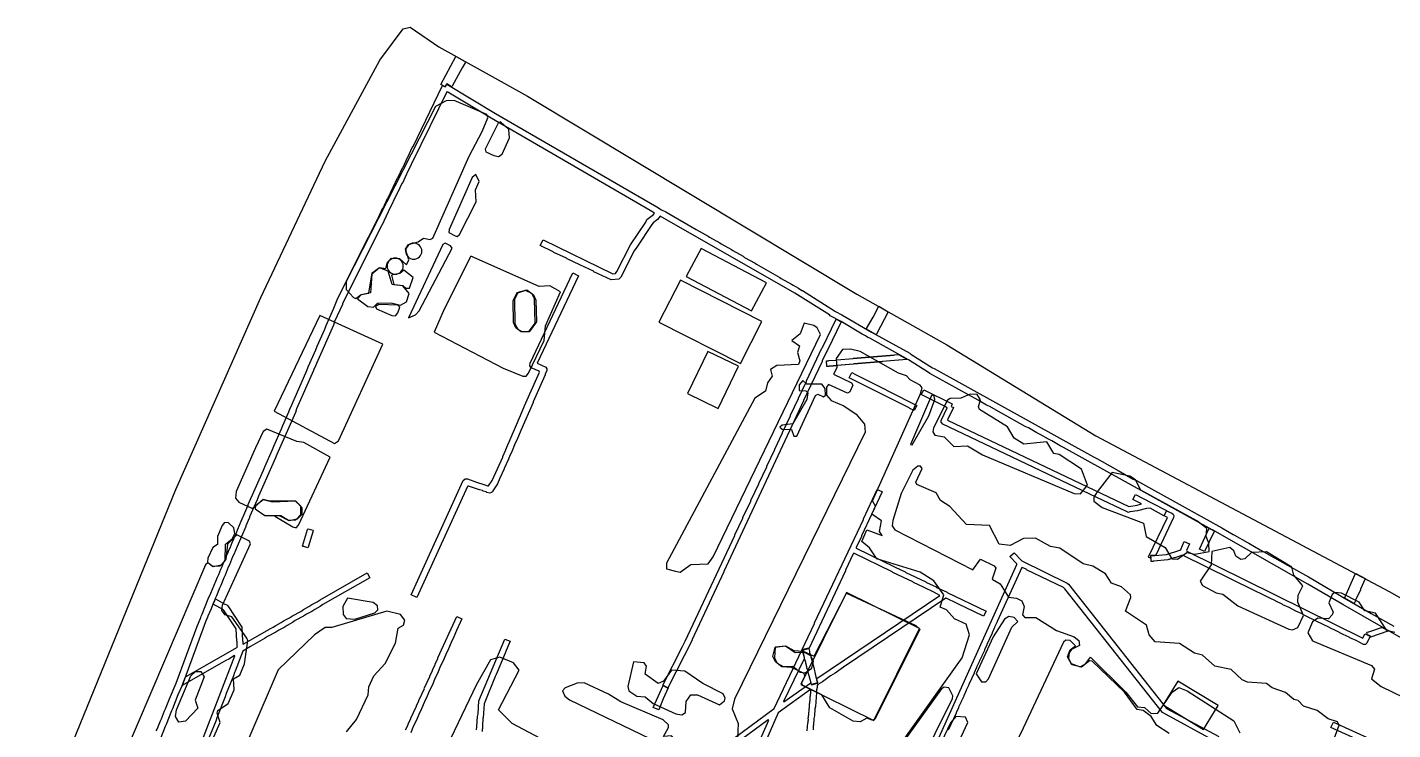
# Model space of a CAD drawing. Extents: x 1764 to 2708, y -3060 to -2272.
# Drawn here: x 1819 to 2325, y -2533 to -2272 of the extents above; entities that cross this region are included whole.
import ezdxf

# ---------------------------------------------------------------- set-up
doc = ezdxf.new("R2010")
doc.units = 0
for name, color, linetype in [('DOR_DOROZHKA', 8, 'CONTINUOUS'), ('DOR_LESTNICA', 8, 'CONTINUOUS'), ('DOR_PEREHOD', 8, 'CONTINUOUS'), ('DOR_TROTUAR', 8, 'CONTINUOUS'), ('GRANICA_UCHASTKA', 8, 'CONTINUOUS'), ('PL_DETSKAYA', 3, 'CONTINUOUS'), ('PL_SPORT', 3, 'CONTINUOUS'), ('PL_VORKAUT', 3, 'CONTINUOUS'), ('ZEL_DEREVYA', 94, 'CONTINUOUS'), ('ZEL_TRAVA', 82, 'CONTINUOUS')]:
    doc.layers.add(name, color=color, linetype=linetype)

msp = doc.modelspace()

# ---------------------------------------------------------------- linework, layer by layer
at = {"layer": 'DOR_DOROZHKA'}
for points in [[(2056.121, -2517.447), (2054.299, -2516.486), (2061.493, -2502.123), (2061.689, -2501.919), (2062.356, -2500.404), (2062.552, -2500.2), (2080.912, -2460.883), (2080.908, -2460.682), (2083.877, -2454.515), (2083.872, -2454.315), (2086.841, -2448.148), (2086.836, -2447.948), (2089.805, -2441.781), (2089.8, -2441.581), (2092.769, -2435.413), (2092.764, -2435.213), (2095.733, -2429.046), (2095.728, -2428.846), (2098.601, -2422.881), (2098.597, -2422.681), (2101.565, -2416.513), (2101.561, -2416.313), (2104.529, -2410.146), (2104.525, -2409.946), (2107.493, -2403.779), (2107.489, -2403.579), (2113.23, -2391.448), (2113.426, -2391.244), (2118.501, -2380.729), (2120.323, -2381.69), (2115.347, -2392.203), (2115.054, -2392.51), (2113.331, -2396.149), (2113.336, -2396.349), (2106.444, -2410.805), (2106.449, -2411.005), (2076.9, -2474.276), (2076.904, -2474.476), (2065.139, -2499.543), (2065.143, -2499.743)], [(2114.953, -2397.114), (2114.932, -2396.114), (2115.632, -2396.099), (2115.729, -2395.997), (2118.727, -2395.832), (2118.825, -2395.73), (2124.819, -2395.3), (2124.917, -2395.198), (2126.317, -2395.168), (2126.415, -2395.066), (2127.815, -2395.035), (2127.913, -2394.933), (2129.313, -2394.903), (2129.411, -2394.801), (2130.911, -2394.768), (2131.009, -2394.666), (2132.409, -2394.636), (2132.507, -2394.534), (2133.907, -2394.503), (2134.004, -2394.401), (2135.405, -2394.371), (2135.502, -2394.269), (2137.002, -2394.236), (2137.1, -2394.134), (2138.5, -2394.104), (2138.598, -2394.002), (2139.998, -2393.972), (2140.096, -2393.869), (2141.696, -2393.835), (2144.735, -2395.57), (2144.737, -2395.67), (2141.739, -2395.835), (2141.642, -2395.937), (2135.648, -2396.367), (2135.55, -2396.469), (2134.15, -2396.499), (2134.052, -2396.601), (2132.652, -2396.632), (2132.554, -2396.734), (2131.154, -2396.764), (2131.056, -2396.866), (2129.556, -2396.899), (2129.458, -2397.001), (2128.058, -2397.031), (2127.96, -2397.133), (2126.56, -2397.163), (2126.462, -2397.266), (2125.062, -2397.296), (2124.964, -2397.398), (2123.464, -2397.43), (2123.367, -2397.533), (2121.966, -2397.563), (2121.869, -2397.665), (2120.469, -2397.695), (2120.371, -2397.797), (2118.971, -2397.828), (2118.873, -2397.93), (2117.373, -2397.962), (2117.275, -2398.064), (2115.875, -2398.095), (2115.777, -2398.197), (2115.077, -2398.212), (2115.055, -2397.212)], [(2147.446, -2414.522), (2145.829, -2413.756), (2145.624, -2413.56), (2123.372, -2402.435), (2124.331, -2400.513), (2125.747, -2401.183), (2125.951, -2401.379), (2136.368, -2406.557), (2137.888, -2407.424), (2148.407, -2412.7)], [(2240.039, -2453.642), (2234.976, -2450.85), (2233.678, -2450.978), (2230.293, -2451.752), (2227.502, -2452.212), (2227.006, -2452.423), (2226.604, -2452.332), (2226.197, -2452.04), (2215.18, -2446.876), (2214.976, -2446.68), (2158.061, -2419.595), (2157.446, -2418.908), (2157.433, -2418.308), (2159.732, -2413.556), (2158.414, -2412.784), (2150.021, -2408.663), (2150.982, -2406.841), (2161.601, -2412.115), (2161.121, -2413.025), (2162.032, -2413.506), (2159.829, -2418.056), (2160.033, -2418.252), (2227.058, -2450.221), (2230.148, -2449.654), (2231.739, -2449.219), (2228.602, -2447.586), (2229.561, -2445.664), (2235.433, -2448.839), (2241.098, -2451.718)], [(2315.398, -2500.84), (2314.808, -2501.353), (2314.108, -2501.368), (2311.376, -2499.926), (2309.052, -2498.876), (2308.848, -2498.68), (2306.524, -2497.63), (2303.993, -2496.283), (2301.669, -2495.233), (2301.465, -2495.037), (2299.141, -2493.987), (2298.937, -2493.791), (2296.613, -2492.741), (2296.409, -2492.545), (2294.085, -2491.495), (2293.88, -2491.299), (2291.557, -2490.249), (2291.352, -2490.053), (2289.028, -2489.003), (2286.498, -2487.657), (2284.174, -2486.606), (2283.97, -2486.411), (2281.646, -2485.36), (2281.441, -2485.165), (2279.118, -2484.114), (2278.913, -2483.919), (2276.589, -2482.868), (2276.385, -2482.673), (2274.061, -2481.622), (2273.857, -2481.427), (2246.957, -2468.201), (2244.076, -2469.163), (2243.776, -2469.17), (2243.083, -2469.485), (2242.783, -2469.491), (2242.089, -2469.806), (2241.789, -2469.813), (2241.494, -2470.019), (2236.2, -2470.434), (2236.102, -2470.536), (2235.402, -2470.551), (2235.256, -2468.453), (2241.048, -2467.928), (2246.016, -2466.32), (2246.312, -2466.113), (2247.649, -2463.183), (2249.569, -2464.042), (2248.42, -2466.468), (2248.527, -2466.766), (2313.857, -2498.972), (2314.624, -2497.455), (2316.544, -2498.313)], [(2099.053, -2522.523), (2099.155, -2522.621), (2109.109, -2515.602), (2109.115, -2515.902), (2109.324, -2516.298), (2111.613, -2515.748), (2111.707, -2515.446), (2111.387, -2514.552), (2111.377, -2514.052), (2157.033, -2483.15), (2154.705, -2481.9), (2151.168, -2480.275), (2150.964, -2480.08), (2147.224, -2478.36), (2147.02, -2478.164), (2143.483, -2476.539), (2143.279, -2476.344), (2139.54, -2474.624), (2139.335, -2474.428), (2125.079, -2467.532), (2124.883, -2467.737), (2122.013, -2473.802), (2122.017, -2474.002), (2108.437, -2503.01), (2108.432, -2502.81), (2108.23, -2502.714), (2106.241, -2503.258), (2105.945, -2503.464), (2106.706, -2506.249), (2106.714, -2506.649)], [(2082.961, -2537.178), (2088.331, -2540.264), (2088.733, -2540.355), (2093.5, -2529.446), (2093.298, -2529.351), (2083.45, -2536.667)], [(2311.978, -2550.94), (2310.058, -2550.081), (2310.632, -2548.868), (2310.628, -2548.668), (2311.204, -2547.554), (2311.2, -2547.354), (2311.776, -2546.241), (2311.772, -2546.041), (2312.348, -2544.928), (2312.344, -2544.728), (2315.204, -2538.163), (2314.191, -2537.585), (2313.991, -2537.589), (2301.967, -2532.146), (2302.926, -2530.224), (2317.071, -2536.622), (2317.584, -2537.211), (2317.693, -2537.609), (2317.604, -2538.111), (2317.027, -2539.224), (2317.032, -2539.424), (2316.455, -2540.537), (2316.46, -2540.737)]]:
    msp.add_lwpolyline(points, close=True, dxfattribs=at)
for points in [[(2080.344, -2536.434), (2095.507, -2525.101), (2110.534, -2493.56), (2110.529, -2493.36), (2128.609, -2454.949), (2128.605, -2454.749), (2133.772, -2443.832), (2135.489, -2444.595), (2135.594, -2444.793), (2127.941, -2461.067), (2127.945, -2461.267), (2125.934, -2465.413), (2125.938, -2465.613), (2140.194, -2472.508), (2140.399, -2472.704), (2144.138, -2474.424), (2144.342, -2474.62), (2147.879, -2476.244), (2148.083, -2476.44), (2151.823, -2478.16), (2152.027, -2478.356), (2155.564, -2479.98), (2155.768, -2480.176), (2159.507, -2481.896), (2159.712, -2482.092), (2174.168, -2488.983), (2173.209, -2490.905), (2163.605, -2486.31), (2163.4, -2486.114), (2159.357, -2484.201), (2159.157, -2484.205), (2121.191, -2509.838), (2118.136, -2512.005), (2116.457, -2513.042), (2113.403, -2515.209), (2111.724, -2516.246), (2111.431, -2516.552), (2111.448, -2517.353), (2111.267, -2518.257), (2111.285, -2519.057), (2111.187, -2519.159), (2110.799, -2524.37), (2110.619, -2525.275), (2110.475, -2527.879), (2110.294, -2528.783), (2110.15, -2531.388), (2110.052, -2531.49), (2109.987, -2533.092)], [(2137.767, -2577.816), (2185.501, -2471.73), (2185.495, -2471.43), (2182.936, -2468.783), (2184.506, -2467.349), (2187.373, -2470.388), (2204.16, -2478.63), (2204.669, -2479.019), (2241.084, -2525.157), (2260.418, -2535.545)], [(1883.827, -2535.778), (1895.482, -2505.61), (1895.379, -2505.512), (1893.305, -2506.758), (1892.216, -2507.282), (1875.91, -2516.639), (1877.141, -2513.41), (1896.513, -2502.386), (1896.406, -2502.088), (1896.367, -2500.288), (1896.265, -2500.191), (1895.966, -2495.595), (1891.31, -2488.491), (1887.462, -2486.373), (1888.321, -2484.454), (1891.764, -2486.381), (1892.471, -2486.665), (1892.88, -2487.057), (1898.053, -2494.949), (1898.363, -2500.045), (1898.465, -2500.143), (1898.487, -2501.143), (1898.589, -2501.241), (1908.375, -2495.727), (1908.471, -2495.525), (1909.66, -2494.999), (1910.745, -2494.275), (1912.723, -2493.231), (1913.808, -2492.508), (1915.787, -2491.464), (1916.872, -2490.741), (1919.937, -2489.074), (1921.022, -2488.35), (1923.001, -2487.306), (1924.086, -2486.583), (1926.064, -2485.539), (1927.149, -2484.816), (1944.543, -2474.835), (1945.582, -2476.613), (1928.188, -2486.594), (1927.103, -2487.318), (1925.125, -2488.361), (1924.04, -2489.085), (1922.061, -2490.128), (1920.976, -2490.852), (1917.911, -2492.519), (1916.826, -2493.243), (1914.847, -2494.286), (1913.762, -2495.01), (1911.784, -2496.053), (1910.699, -2496.777), (1907.633, -2498.444), (1906.548, -2499.168), (1901.309, -2502.083), (1898.445, -2503.845), (1895.605, -2511.311), (1895.316, -2511.817), (1894.942, -2513.026), (1892.282, -2519.587), (1891.908, -2520.795), (1888.774, -2528.567), (1888.4, -2529.776), (1885.74, -2536.337)], [(2259.459, -2537.467), (2239.514, -2526.592), (2203.305, -2480.75), (2202.795, -2480.261), (2189.145, -2473.652), (2188.94, -2473.456), (2187.525, -2472.786), (2187.325, -2472.791), (2178.252, -2492.797), (2178.257, -2492.997), (2177.298, -2494.919), (2177.302, -2495.119), (2176.343, -2497.041), (2176.347, -2497.241), (2175.388, -2499.162), (2175.393, -2499.362), (2174.434, -2501.284), (2174.438, -2501.484), (2173.479, -2503.406), (2173.483, -2503.606), (2172.524, -2505.527), (2172.529, -2505.727), (2171.57, -2507.649), (2171.574, -2507.849), (2170.615, -2509.771), (2170.619, -2509.971), (2169.66, -2511.893), (2169.665, -2512.093), (2168.706, -2514.014), (2168.71, -2514.214), (2167.751, -2516.136), (2167.755, -2516.336), (2166.796, -2518.258), (2166.801, -2518.458), (2165.842, -2520.379), (2165.846, -2520.579), (2164.887, -2522.501), (2164.891, -2522.701), (2163.932, -2524.623), (2163.937, -2524.823), (2162.978, -2526.745), (2162.982, -2526.945), (2162.023, -2528.866), (2162.027, -2529.066), (2161.068, -2530.988), (2161.073, -2531.188), (2160.114, -2533.11)], [(1958.807, -2533.057), (1959.766, -2531.135), (1959.762, -2530.935), (1960.817, -2528.811), (1960.812, -2528.611), (1961.771, -2526.69), (1961.767, -2526.49), (1962.822, -2524.366), (1962.817, -2524.166), (1963.776, -2522.244), (1963.772, -2522.044), (1964.827, -2519.92), (1964.823, -2519.72), (1965.782, -2517.798), (1965.777, -2517.598), (1966.832, -2515.475), (1966.828, -2515.275), (1967.787, -2513.353), (1967.782, -2513.153), (1968.837, -2511.029), (1968.833, -2510.829), (1969.792, -2508.907), (1969.787, -2508.707), (1970.842, -2506.583), (1970.838, -2506.383), (1977.81, -2491.025), (1979.729, -2491.884), (1977.722, -2496.229), (1976.772, -2498.551), (1975.717, -2500.675), (1974.767, -2502.997), (1973.712, -2505.121), (1972.762, -2507.442), (1971.707, -2509.566), (1970.756, -2511.888), (1969.702, -2514.012), (1968.751, -2516.334), (1967.697, -2518.457), (1966.746, -2520.779), (1965.692, -2522.903), (1964.741, -2525.225), (1963.687, -2527.349), (1962.736, -2529.67), (1961.682, -2531.794), (1960.731, -2534.116)], [(1985.12, -2532.989), (1985.298, -2531.984), (1985.514, -2528.078), (1985.692, -2527.073), (1985.989, -2522.264), (1995.699, -2499.343), (1997.616, -2500.102), (1996.092, -2503.637), (1995.811, -2504.543), (1992.762, -2511.613), (1992.481, -2512.519), (1992.097, -2513.228), (1987.915, -2523.423), (1987.625, -2528.532), (1987.527, -2528.635), (1987.392, -2531.639), (1987.294, -2531.741), (1987.313, -2532.641), (1987.215, -2532.743), (1987.235, -2533.643)], [(2107.793, -2533.44), (2108.029, -2530.433), (2108.126, -2530.331), (2108.109, -2529.531), (2108.207, -2529.429), (2108.19, -2528.629), (2108.288, -2528.527), (2108.27, -2527.727), (2108.368, -2527.624), (2108.351, -2526.824), (2108.531, -2525.92), (2108.514, -2525.12), (2108.612, -2525.018), (2108.595, -2524.218), (2108.692, -2524.116), (2108.675, -2523.316), (2108.773, -2523.213), (2108.756, -2522.413), (2108.854, -2522.311), (2108.919, -2520.709), (2109.017, -2520.607), (2109, -2519.807), (2109.097, -2519.705), (2109.08, -2518.904), (2109.178, -2518.802), (2109.165, -2518.202), (2109.063, -2518.104), (2097.042, -2526.669), (2090.557, -2541.416)]]:
    msp.add_lwpolyline(points, dxfattribs=at)
at = {"layer": 'DOR_LESTNICA'}
for points in [[(2234.469, -2469.071), (2234.365, -2468.873), (2241.352, -2454.214), (2240.139, -2453.64), (2241.1, -2451.818), (2243.02, -2452.677), (2243.528, -2453.067), (2243.739, -2453.562), (2243.654, -2454.265), (2237.052, -2468.214), (2235.254, -2468.353), (2235.156, -2468.456), (2235.176, -2469.356)], [(1922.53, -2465.505), (1921.119, -2465.035), (1920.819, -2465.042), (1920.614, -2464.846), (1922.483, -2458.703), (1922.678, -2458.498), (1924.389, -2458.962), (1924.594, -2459.157), (1922.725, -2465.301)], [(2255.134, -2466.923), (2253.314, -2466.062), (2256.752, -2458.484), (2256.95, -2458.38), (2258.67, -2459.243), (2258.674, -2459.443)], [(2315.311, -2496.839), (2315.807, -2496.629), (2316.107, -2496.622), (2320.775, -2495.02), (2321.277, -2495.11), (2323.405, -2496.364), (2323.407, -2496.464), (2323.107, -2496.471), (2316.652, -2498.711), (2316.452, -2498.716), (2316.646, -2498.411), (2316.542, -2498.213), (2315.633, -2497.833)], [(2050.676, -2524.769), (2054.302, -2516.586), (2056.123, -2517.547), (2056.221, -2517.445), (2054.407, -2521.487), (2052.696, -2525.626)]]:
    msp.add_lwpolyline(points, close=True, dxfattribs=at)
at = {"layer": 'DOR_PEREHOD'}
for points in [[(1971.842, -2293.551), (1977.422, -2283.225), (1977.622, -2283.22), (1981.065, -2285.147), (1980.974, -2285.549), (1979.815, -2287.475), (1976.16, -2294.258), (1975.864, -2294.464), (1974.14, -2293.401), (1973.562, -2294.414)], [(2133.229, -2386.314), (2129.786, -2384.387), (2129.782, -2384.187), (2132.191, -2379.933), (2134.305, -2375.885), (2137.85, -2377.91), (2133.427, -2386.209)], [(2307.234, -2484.207), (2307.128, -2483.909), (2311.044, -2475.32), (2311.04, -2475.12), (2311.238, -2475.016), (2314.679, -2476.843), (2314.783, -2477.04), (2312.965, -2480.882), (2312.97, -2481.082), (2311.152, -2484.923), (2311.156, -2485.123), (2310.678, -2486.134)]]:
    msp.add_lwpolyline(points, close=True, dxfattribs=at)
at = {"layer": 'DOR_TROTUAR'}
for points in [[(1866.368, -2533.454), (1866.753, -2532.745), (1867.888, -2529.719), (1868.273, -2529.01), (1869.408, -2525.984), (1869.793, -2525.275), (1871.213, -2521.543), (1873.688, -2515.686), (1881.443, -2494.908), (1882.868, -2491.375), (1882.957, -2490.873), (1883.342, -2490.164), (1885.619, -2484.412), (1886.576, -2482.39), (1889.046, -2476.334), (1889.527, -2475.423), (1890.283, -2473.406), (1890.764, -2472.495), (1891.14, -2471.386), (1891.621, -2470.475), (1892.378, -2468.458), (1892.858, -2467.547), (1893.235, -2466.438), (1893.715, -2465.528), (1894.472, -2463.51), (1895.809, -2460.58), (1896.566, -2458.562), (1897.904, -2455.632), (1898.184, -2454.725), (1898.856, -2453.41), (1899.9, -2450.786), (1900.476, -2449.673), (1900.472, -2449.473), (1906.1, -2436.745), (1906.572, -2435.434), (1909.436, -2429.069), (1909.908, -2427.758), (1912.772, -2421.393), (1913.244, -2420.082), (1915.536, -2415.03), (1916.008, -2413.719), (1916.584, -2412.606), (1916.58, -2412.406), (1922.208, -2399.678), (1922.68, -2398.367), (1925.544, -2392.002), (1926.016, -2390.691), (1928.88, -2384.326), (1929.352, -2383.015), (1932.216, -2376.65), (1933.736, -2372.915), (1945.053, -2350.259), (1945.248, -2350.054), (1945.916, -2348.539), (1946.112, -2348.335), (1946.779, -2346.82), (1946.975, -2346.615), (1947.643, -2345.1), (1947.838, -2344.896), (1948.506, -2343.381), (1948.702, -2343.176), (1950.326, -2339.639), (1950.522, -2339.435), (1952.146, -2335.898), (1952.342, -2335.694), (1954.062, -2331.955), (1954.258, -2331.75), (1955.882, -2328.213), (1956.078, -2328.009), (1957.702, -2324.472), (1957.898, -2324.268), (1959.523, -2320.731), (1959.718, -2320.527), (1961.438, -2316.787), (1961.634, -2316.583), (1972.553, -2294.036), (1973.564, -2294.514), (1974.142, -2293.501), (1992.185, -2304.317), (2052.066, -2339.042), (2053.69, -2340.107), (2055.407, -2340.871), (2066.655, -2347.431), (2071.009, -2349.838), (2071.518, -2350.228), (2075.366, -2352.346), (2075.874, -2352.735), (2079.722, -2354.853), (2080.231, -2355.242), (2084.079, -2357.36), (2084.587, -2357.749), (2088.435, -2359.867), (2088.944, -2360.257), (2097.654, -2365.171), (2098.163, -2365.56), (2102.011, -2367.678), (2102.519, -2368.067), (2104.543, -2369.124), (2105.763, -2369.998), (2106.065, -2370.092), (2118.338, -2377.831), (2120.667, -2379.081), (2131.612, -2385.548), (2145.888, -2393.344), (2146.194, -2393.638), (2154.207, -2398.667), (2154.914, -2398.952), (2213.954, -2431.794), (2215.167, -2432.368), (2221.954, -2436.224), (2223.167, -2436.798), (2228.738, -2439.979), (2229.951, -2440.553), (2261.546, -2458.08), (2265.803, -2460.59), (2266.307, -2460.779), (2271.07, -2463.577), (2271.574, -2463.767), (2275.831, -2466.276), (2276.335, -2466.465), (2280.591, -2468.975), (2281.096, -2469.164), (2285.859, -2471.962), (2293.656, -2476.296), (2308.554, -2485.079), (2309.058, -2485.268), (2316.962, -2489.9), (2325.369, -2494.621)], [(2329.988, -2500.024), (2306.384, -2486.527), (2293.515, -2479.001), (2258.161, -2458.854), (2257.961, -2458.858), (2202.871, -2428.232), (2201.658, -2427.658), (2198.517, -2425.825), (2197.304, -2425.25), (2194.162, -2423.417), (2192.949, -2422.843), (2189.808, -2421.01), (2188.595, -2420.436), (2179.885, -2415.522), (2178.671, -2414.947), (2175.53, -2413.114), (2174.317, -2412.54), (2171.176, -2410.707), (2153.255, -2400.889), (2152.744, -2400.4), (2145.34, -2395.757), (2130.96, -2387.764), (2130.253, -2387.479), (2129.44, -2386.896), (2128.125, -2386.224), (2120.321, -2381.59), (2116.271, -2379.376), (2116.064, -2379.081), (2103.184, -2371.055), (2053.24, -2342.418), (2052.268, -2343.74), (2050.594, -2344.977), (2050.104, -2345.488), (2044.586, -2354.011), (2043.614, -2355.333), (2038.623, -2365.146), (2037.938, -2365.861), (2035.042, -2366.124), (2028.673, -2363.06), (2028.468, -2362.864), (2023.718, -2360.665), (2023.514, -2360.47), (2018.764, -2358.271), (2018.56, -2358.075), (2013.81, -2355.877), (2013.606, -2355.681), (2008.753, -2353.385), (2009.808, -2351.261), (2035.693, -2363.808), (2036.69, -2363.687), (2037.175, -2362.976), (2042.264, -2353.061), (2047.885, -2344.635), (2048.365, -2343.724), (2050.727, -2341.872), (2051.116, -2341.364), (2049.492, -2340.298), (1990.522, -2306.054), (1974.505, -2296.395), (1974.103, -2296.303), (1967.972, -2308.942), (1967.777, -2309.147), (1966.248, -2312.481), (1966.052, -2312.686), (1964.523, -2316.02), (1964.328, -2316.225), (1962.799, -2319.559), (1962.603, -2319.764), (1961.074, -2323.099), (1960.879, -2323.303), (1959.35, -2326.638), (1959.154, -2326.842), (1957.626, -2330.177), (1957.43, -2330.381), (1955.997, -2333.514), (1955.801, -2333.718), (1954.272, -2337.053), (1954.077, -2337.257), (1952.548, -2340.592), (1952.352, -2340.796), (1949.962, -2345.95), (1949.766, -2346.155), (1935.381, -2374.98), (1935.386, -2375.181), (1932.522, -2381.546), (1932.05, -2382.857), (1925.754, -2397.1), (1925.282, -2398.411), (1924.706, -2399.524), (1924.71, -2399.724), (1918.415, -2413.967), (1917.943, -2415.278), (1911.075, -2430.835), (1910.603, -2432.145), (1904.307, -2446.389), (1903.835, -2447.7), (1900.971, -2454.065), (1900.976, -2454.265), (1899.543, -2457.397), (1899.547, -2457.597), (1896.307, -2465.071), (1895.169, -2467.997), (1894.689, -2468.908), (1893.551, -2471.834), (1893.071, -2472.745), (1891.933, -2475.671), (1891.453, -2476.582), (1890.315, -2479.508), (1889.835, -2480.419), (1888.697, -2483.345), (1888.217, -2484.256), (1887.936, -2485.163), (1887.549, -2485.771), (1886.699, -2488.091), (1885.459, -2490.919), (1885.274, -2491.623), (1884.983, -2492.03), (1875.907, -2516.539), (1874.383, -2520.073), (1872.393, -2525.219), (1872.008, -2525.928), (1870.018, -2531.073), (1869.633, -2531.782), (1867.643, -2536.928)]]:
    msp.add_lwpolyline(points, dxfattribs=at)
for points in [[(1960.927, -2482.985), (1980.221, -2440.546), (1980.908, -2439.931), (1981.808, -2439.912), (1985.136, -2441.141), (1987.856, -2441.982), (1988.16, -2442.176), (1988.964, -2442.358), (1989.269, -2442.552), (1989.569, -2442.546), (1990.926, -2440.515), (1994.84, -2431.826), (1994.836, -2431.626), (1995.984, -2429.2), (1995.98, -2429), (1999.985, -2419.909), (2000.934, -2417.487), (2001.51, -2416.374), (2002.934, -2412.841), (2008.467, -2400.315), (2008.358, -2399.918), (2005.43, -2398.68), (2004.915, -2397.991), (2004.993, -2396.989), (2020.879, -2363.528), (2023.003, -2364.583), (2007.595, -2397.033), (2010.828, -2398.463), (2011.241, -2399.055), (2011.256, -2399.755), (2010.584, -2401.07), (2010.588, -2401.27), (2006.104, -2411.372), (2006.109, -2411.572), (2001.531, -2421.976), (2000.106, -2425.509), (1999.53, -2426.622), (1998.106, -2430.155), (1997.529, -2431.268), (1997.057, -2432.579), (1995.431, -2436.016), (1995.435, -2436.216), (1993.809, -2439.652), (1992.954, -2441.772), (1991.21, -2444.411), (1991.116, -2444.713), (1990.723, -2445.022), (1990.127, -2445.235), (1989.021, -2444.959), (1988.716, -2444.765), (1987.61, -2444.489), (1987.305, -2444.295), (1986.199, -2444.019), (1985.895, -2443.826), (1984.788, -2443.549), (1982.166, -2442.605), (1981.966, -2442.61), (1981.771, -2442.814), (1963.049, -2483.94)], [(2109.322, -2516.198), (2108.881, -2514.306), (2108.453, -2513.015), (2108.444, -2512.615), (2108.125, -2511.721), (2108.116, -2511.321), (2107.688, -2510.03), (2107.679, -2509.63), (2107.251, -2508.338), (2107.242, -2507.938), (2106.814, -2506.647), (2106.806, -2506.247), (2106.486, -2505.353), (2106.478, -2504.953), (2106.045, -2503.462), (2108.232, -2502.814), (2108.332, -2502.812), (2108.656, -2503.906), (2108.665, -2504.306), (2109.093, -2505.597), (2109.101, -2505.997), (2110.186, -2509.876), (2110.851, -2512.863), (2111.611, -2515.648)]]:
    msp.add_lwpolyline(points, close=True, dxfattribs=at)
at = {"layer": 'GRANICA_UCHASTKA'}
msp.add_lwpolyline([(1818.529, -2579.11), (1873.637, -2443.85), (1905.115, -2372.633), (1929.036, -2322.09), (1949.238, -2284.634), (1957.99, -2272.939), (1960.479, -2272.385), (1971.142, -2279.659), (2004.054, -2297.957), (2126.203, -2371.358), (2159.626, -2390.146), (2214.885, -2423.97), (2323.688, -2481.651), (2371.295, -2508.637)], dxfattribs=at)
at = {"layer": 'PL_DETSKAYA'}
for points in [[(2122.297, -2482.038), (2105.375, -2516.214), (2132.524, -2529.595), (2149.44, -2495.419)], [(2245.236, -2514.98), (2239.844, -2523.812), (2254.809, -2532.9), (2260.201, -2524.069)]]:
    msp.add_lwpolyline(points, close=True, dxfattribs=at)
at = {"layer": 'PL_SPORT'}
for points in [[(2062.928, -2364.862), (2087.148, -2377.577), (2092.64, -2367.153), (2068.42, -2354.439)], [(1957.984, -2361), (1957.927, -2360.415), (1957.756, -2359.852), (1957.479, -2359.333), (1957.106, -2358.879), (1956.651, -2358.505), (1956.132, -2358.228), (1955.569, -2358.058), (1954.984, -2358), (1954.399, -2358.058), (1953.836, -2358.228), (1953.317, -2358.505), (1952.863, -2358.879), (1952.49, -2359.333), (1952.213, -2359.852), (1952.042, -2360.415), (1951.984, -2361), (1952.042, -2361.585), (1952.213, -2362.148), (1952.49, -2362.667), (1952.863, -2363.121), (1953.317, -2363.494), (1953.836, -2363.772), (1954.399, -2363.942), (1954.984, -2364), (1955.569, -2363.942), (1956.132, -2363.772), (1956.651, -2363.494), (1957.106, -2363.121), (1957.479, -2362.667), (1957.756, -2362.148), (1957.927, -2361.585)], [(2060.737, -2366.154), (2052.792, -2381.733), (2082.983, -2397.062), (2090.922, -2381.494)], [(2063.362, -2408.304), (2074.729, -2413.766), (2082.29, -2398.098), (2070.917, -2392.636)]]:
    msp.add_lwpolyline(points, close=True, dxfattribs=at)
at = {"layer": 'PL_VORKAUT'}
msp.add_lwpolyline([(1964.851, -2355.441), (1964.794, -2354.856), (1964.623, -2354.293), (1964.346, -2353.774), (1963.973, -2353.32), (1963.518, -2352.946), (1962.999, -2352.669), (1962.436, -2352.499), (1961.851, -2352.441), (1961.266, -2352.499), (1960.703, -2352.669), (1960.184, -2352.946), (1959.73, -2353.32), (1959.357, -2353.774), (1959.08, -2354.293), (1958.909, -2354.856), (1958.851, -2355.441), (1958.909, -2356.026), (1959.08, -2356.589), (1959.357, -2357.108), (1959.73, -2357.562), (1960.184, -2357.935), (1960.703, -2358.213), (1961.266, -2358.383), (1961.851, -2358.441), (1962.436, -2358.383), (1962.999, -2358.213), (1963.518, -2357.935), (1963.973, -2357.562), (1964.346, -2357.108), (1964.623, -2356.589), (1964.794, -2356.026)], close=True, dxfattribs=at)
at = {"layer": 'ZEL_DEREVYA'}
for points in [[(1944.835, -2376.027), (1946.965, -2376.231), (1948.433, -2374.698), (1953.433, -2374.59), (1956.955, -2375.515), (1959.178, -2374.216), (1960.113, -2371.194), (1957.8, -2368.326), (1953.912, -2367.827), (1952.429, -2362.856), (1949.152, -2361.676), (1946.284, -2363.989), (1945.849, -2370.877), (1942.364, -2371.661), (1940.978, -2373.109)], [(2001.94, -2385.298), (2004.688, -2385.156), (2006.875, -2382.19), (2006.681, -2373.19), (2005.637, -2371.211), (2003.36, -2370.01), (2000.382, -2371.075), (1999.18, -2373.352), (1999.375, -2382.352), (2000.418, -2384.331)], [(2102.831, -2424.14), (2103.956, -2424.116), (2110.883, -2408.958), (2111.749, -2408.522), (2113.77, -2409.479), (2114.508, -2408.88), (2114.454, -2406.38), (2113.169, -2404.823), (2107.666, -2404.775), (2106.137, -2403.474), (2104.754, -2405.088), (2104.839, -2407.088), (2107.22, -2407.286), (2107.986, -2408.02), (2107.706, -2410.527), (2102.482, -2419.562), (2098.489, -2419.981), (2097.589, -2420.751), (2098.522, -2421.482), (2101.902, -2421.659)], [(2206.845, -2445.405), (2209.097, -2445.439), (2211.78, -2442.296), (2209.484, -2436.343), (2201.279, -2430.934), (2199.268, -2430.477), (2196.675, -2426.198), (2188.189, -2427.048), (2184.515, -2424.876), (2182.048, -2420.677), (2171.651, -2414.148), (2171.296, -2413.156), (2172.076, -2410.637), (2170.781, -2408.581), (2168.277, -2408.468), (2164.809, -2410.044), (2160.809, -2410.13), (2159.822, -2410.777), (2154.624, -2421.02), (2154.323, -2422.527), (2155.1, -2423.761), (2158.615, -2424.352), (2162.194, -2427.943), (2167.191, -2427.668), (2172.767, -2431.05)], [(2243.012, -2469.636), (2245.139, -2469.674), (2248.589, -2467.265), (2251.603, -2467.866), (2256.834, -2466.836), (2256.769, -2463.836), (2255.715, -2461.358), (2255.983, -2458.35), (2252.337, -2455.511), (2231.58, -2444.12), (2229.496, -2440.288), (2227.465, -2438.873), (2220.932, -2437.513), (2215.334, -2444.721), (2214.044, -2446.75), (2214.077, -2448.25), (2217.212, -2450.6), (2232.47, -2456.357), (2233.536, -2461.337), (2240.545, -2465.437)], [(1915.404, -2455.204), (1918.153, -2455.061), (1920.028, -2453.103), (1919.963, -2450.103), (1918.005, -2448.227), (1909.508, -2448.578), (1905.986, -2447.653), (1903.118, -2449.966), (1903.059, -2451.093), (1906.612, -2453.476), (1912.616, -2453.513)], [(1887.259, -2472.321), (1890.008, -2472.178), (1891.883, -2470.22), (1892.087, -2464.212), (1894.544, -2462.158), (1895.5, -2460.136), (1895.124, -2458.143), (1893.166, -2456.268), (1891.662, -2456.134), (1890.769, -2457.237), (1889.022, -2461.277), (1889.086, -2464.277), (1887.361, -2465.44), (1885.528, -2469.356), (1885.393, -2470.86)], [(2286.473, -2495.711), (2287.728, -2495.934), (2289.71, -2495.058), (2291.865, -2490.592), (2289.757, -2485.635), (2289.87, -2483.131), (2291.627, -2479.592), (2288.207, -2475.663), (2287.476, -2472.678), (2278.098, -2466.961), (2272.601, -2467.246), (2270.151, -2469.634), (2268.655, -2469.833), (2266.711, -2468.624), (2266.001, -2466.638), (2264.557, -2465.419), (2257.834, -2466.815), (2257.609, -2471.822), (2253.571, -2477.913), (2254.356, -2479.521), (2259.417, -2482.205), (2261.928, -2482.651), (2267.526, -2487.033)], [(1936.83, -2491.76), (1939.96, -2491.943), (1947.414, -2489.614), (1948.474, -2488.507), (1948.442, -2487.007), (1946.831, -2485.791), (1937.291, -2484.163), (1935.608, -2487.284), (1935.672, -2490.284)], [(2172.459, -2515.184), (2174.086, -2515.232), (2174.979, -2514.129), (2183.736, -2494.93), (2185.859, -2492.883), (2184.575, -2491.326), (2182.568, -2491.036), (2180.962, -2491.988), (2176.811, -2498.581), (2170.436, -2512.226)], [(2105.222, -2511.634), (2106.978, -2511.846), (2109.443, -2510.167), (2110.136, -2507.526), (2109.093, -2505.547), (2106.815, -2504.346), (2103.315, -2504.421), (2099.761, -2501.997), (2095.891, -2502.331), (2095.603, -2506.339), (2096.646, -2508.317), (2098.923, -2509.519), (2102.423, -2509.443)], [(2059.033, -2527.14), (2061.292, -2527.508), (2062.689, -2526.56), (2062.936, -2522.553), (2064.634, -2520.098), (2067.134, -2520.044), (2075.217, -2523.705), (2077.103, -2522.247), (2077.415, -2521.239), (2076.63, -2519.631), (2069.044, -2515.834), (2062.443, -2511.308), (2057.432, -2510.916), (2054.518, -2514.981), (2052.536, -2515.857), (2047.708, -2512.376), (2048.143, -2509.365), (2047.366, -2508.132), (2043.358, -2507.843), (2041.305, -2517.017), (2041.671, -2518.51), (2044.632, -2520.53), (2047.64, -2520.799), (2050.694, -2523.234)], [(2065.411, -2544.511), (2066.659, -2544.401), (2067.379, -2542.968), (2066.059, -2539.744), (2064.037, -2538.788), (2060.537, -2538.863), (2057.457, -2535.261), (2054.461, -2535.493), (2056.307, -2532.201), (2056.286, -2531.201), (2054.327, -2529.326), (2038.675, -2522.66), (2034.11, -2519.757), (2025.016, -2515.618), (2022.516, -2515.672), (2018.052, -2517.436), (2016.992, -2518.543), (2017.868, -2520.525), (2019.649, -2521.904), (2049.475, -2536.267), (2054.493, -2536.993), (2058.069, -2540.417)]]:
    msp.add_lwpolyline(points, close=True, dxfattribs=at)
for points in [[(2302.091, -2539.397), (2305.085, -2531.328), (2304.475, -2530.091), (2300.949, -2528.999), (2296.881, -2525.919), (2291.841, -2524.194), (2289.921, -2522.151), (2288.287, -2521.769), (2285.229, -2519.167), (2280.189, -2517.442), (2278.153, -2515.818), (2271.138, -2515.303), (2269.12, -2514.513), (2265.033, -2510.599), (2259.004, -2509.395), (2254.414, -2505.325), (2251.396, -2504.557), (2245.816, -2501.009), (2236.797, -2500.37), (2234.658, -2497.831), (2233.663, -2494.226), (2225.797, -2489.018), (2227.855, -2483.971), (2227.667, -2482.975), (2224.35, -2479.961), (2220.694, -2478.623), (2218.369, -2475.171), (2213.68, -2472.354), (2210.159, -2471.43), (2201.528, -2465.613), (2198.014, -2465.022), (2192.445, -2461.974), (2187.945, -2462.072), (2182.999, -2464.68), (2178.984, -2464.099), (2175.333, -2457.175), (2166.821, -2456.858), (2160.673, -2450.154), (2157.208, -2447.978), (2155.561, -2445.095), (2148.492, -2442.038), (2148.056, -2441.172), (2150.448, -2436.118), (2149.845, -2435.214), (2148.845, -2435.235), (2146.959, -2436.693), (2142.642, -2445.291), (2139.525, -2455.364), (2139.235, -2457.371), (2140.225, -2458.85), (2169.185, -2473.649), (2172.102, -2469.751), (2177.157, -2472.143), (2177.76, -2473.047), (2176.346, -2477.08), (2179.304, -2478.892), (2182.413, -2483.869), (2185.42, -2484.138), (2187.445, -2485.219), (2188.24, -2487.328), (2187.639, -2490.343), (2188.452, -2491.326), (2192.579, -2491.32), (2200.187, -2496.158), (2206.742, -2498.518), (2208.523, -2499.897), (2208.813, -2501.767), (2205.843, -2503.207), (2204.953, -2504.476), (2204.663, -2506.484), (2205.706, -2508.462), (2208.983, -2509.642), (2210.962, -2508.599), (2212.908, -2506.055), (2225.945, -2519.031), (2230.316, -2524.522), (2232.823, -2524.802), (2235.37, -2526.915), (2237.87, -2526.861), (2243.204, -2519.033), (2245.669, -2517.354), (2248.698, -2518.622), (2266.071, -2529.67), (2268.293, -2534.124)], [(2325.77, -2496.947), (2322.752, -2496.178), (2318.611, -2489.764), (2314.589, -2488.851), (2312.521, -2485.727), (2305.945, -2482.367), (2303.438, -2482.088), (2302.537, -2482.858), (2301.268, -2485.887), (2302.844, -2489.354), (2302.532, -2490.362), (2301.146, -2491.809), (2297.139, -2491.562), (2295.253, -2493.02), (2293.506, -2497.06), (2295.196, -2500.025), (2317.029, -2509.142), (2318.143, -2510.535), (2317.052, -2514.061), (2320.698, -2516.9), (2333.339, -2523.13)], [(2148.766, -2547.337), (2161.629, -2521.421), (2161.775, -2520.417), (2160.251, -2517.449), (2158.621, -2517.234), (2157.634, -2517.88), (2141.602, -2539.946)], [(2158.245, -2550.009), (2167.324, -2530.303), (2166.489, -2528.32), (2162.859, -2528.148), (2160.991, -2530.439), (2154.293, -2544.591)]]:
    msp.add_lwpolyline(points, dxfattribs=at)
at = {"layer": 'ZEL_TRAVA'}
for points in [[(1939.509, -2372.64), (1940.393, -2373.038), (1942.36, -2371.495), (1945.227, -2371.016), (1946.44, -2363.486), (1949.148, -2361.509), (1951.533, -2361.875), (1952.031, -2359.863), (1953.577, -2358.079), (1956.58, -2358.181), (1959.131, -2360.46), (1960.01, -2358.69), (1958.757, -2354.715), (1959.969, -2352.938), (1963.451, -2352.029), (1965.422, -2350.652), (1967.933, -2351.098), (1968.924, -2350.618), (1982.357, -2320.187), (1987.204, -2311.078), (1989.388, -2306.028), (1988.944, -2304.787), (1976.825, -2299.546), (1973.824, -2299.611), (1969.87, -2301.822), (1936.837, -2366.695), (1936.735, -2369.698)], [(1991.524, -2319.989), (1993.283, -2320.368), (1994.68, -2319.421), (1997.384, -2313.359), (1997.152, -2310.363), (1994.006, -2307.513), (1993.14, -2307.948), (1988.303, -2317.558), (1988.616, -2318.551)], [(1977.16, -2349.815), (1977.916, -2350.049), (1978.816, -2349.279), (1985.057, -2337.138), (1984.794, -2332.641), (1986.062, -2329.612), (1984.922, -2327.011), (1983.53, -2328.166), (1974.94, -2347.362), (1974.881, -2348.489)], [(1959.933, -2380.203), (1962.534, -2379.063), (1963.921, -2377.616), (1976.091, -2354.341), (1975.488, -2353.436), (1973.466, -2352.48), (1972.6, -2352.915)], [(2002.296, -2401.799), (2003.548, -2401.856), (2004.441, -2400.753), (2010.182, -2388.622), (2010.73, -2383.107), (2016.294, -2370.481), (2012.328, -2368.315), (2008.332, -2368.568), (1983.075, -2357.275), (1973.077, -2376.917), (1969.427, -2385.501), (1994.979, -2398.873)], [(1958.903, -2369.219), (1960.237, -2369.191), (1961.609, -2365.159), (1958.174, -2362.482), (1956.699, -2363.681), (1953.587, -2364.332), (1954.412, -2367.816), (1957.797, -2368.16)], [(2001.691, -2385.387), (1999.741, -2383.845), (1998.864, -2381.863), (1998.691, -2373.863), (2000.251, -2370.827), (2003.857, -2369.832), (2006.315, -2371.697), (2007.192, -2373.679), (2007.364, -2381.679), (2004.692, -2385.322)], [(1932.425, -2426.821), (1933.945, -2425.788), (1950.346, -2389.915), (1927.022, -2379.33), (1910.029, -2414.799)], [(1953.786, -2379.335), (1955.038, -2379.392), (1955.931, -2378.288), (1956.721, -2376.27), (1955.955, -2375.536), (1948.944, -2375.188), (1947.71, -2375.965), (1947.979, -2376.834)], [(2058.888, -2474.115), (2060.647, -2474.494), (2064.589, -2471.741), (2071.086, -2471.433), (2072.947, -2468.809), (2112.688, -2386.407), (2111.467, -2383.932), (2110.198, -2383.043), (2106.676, -2382.118), (2105.177, -2386.069), (2102.064, -2388.638), (2104.941, -2390.577), (2104.161, -2393.095), (2105.06, -2396.077), (2104.507, -2397.506), (2096.51, -2397.846), (2094.124, -2399.315), (2094.845, -2401.801), (2093.065, -2404.34), (2092.297, -2407.359), (2088.35, -2409.945), (2055.656, -2471.183), (2055.618, -2473.31)], [(2146.045, -2427.208), (2146.673, -2427.32), (2152.86, -2416.555), (2155.064, -2410.505), (2154.779, -2408.885), (2153.907, -2409.029)], [(1916.958, -2457.672), (1918.217, -2458.061), (1919.114, -2457.125), (1930.908, -2431.857), (1921.037, -2426.484), (1918.526, -2426.038), (1907.421, -2421.442), (1906.024, -2422.389), (1903.153, -2428.454), (1895.999, -2444.617), (1895.719, -2447.125), (1897, -2448.514), (1902.054, -2450.907), (1905.983, -2447.487), (1908.497, -2448.099), (1918.001, -2448.061), (1920.307, -2450.596), (1920.361, -2453.096), (1918.649, -2454.884), (1915.66, -2455.448), (1912.12, -2453.691), (1910.372, -2453.812)], [(2124.875, -2529.802), (2116.139, -2524.905), (2113.158, -2520.05), (2106.077, -2516.493), (2105.642, -2515.627), (2106.921, -2513.098), (2106.608, -2512.104), (2101.934, -2509.954), (2098.427, -2509.696), (2095.968, -2507.832), (2095.092, -2505.85), (2095.891, -2502.331), (2099.757, -2501.83), (2102.797, -2503.599), (2106.305, -2503.857), (2110.345, -2505.645), (2122.348, -2482.332), (2148.12, -2494.282), (2149.567, -2495.668), (2132.865, -2529.171), (2131.871, -2529.484), (2129.853, -2528.694), (2127.382, -2530.082)], [(1874.753, -2530.204), (1873.458, -2528.148), (1873.904, -2525.637), (1879.134, -2513.017), (1880.85, -2511.396), (1882.85, -2511.353), (1884.145, -2513.409), (1880.828, -2521.985), (1881.727, -2524.968), (1877.246, -2529.817)]]:
    msp.add_lwpolyline(points, close=True, dxfattribs=at)
for points in [[(2142.077, -2538.769), (2165.306, -2506.334), (2167.955, -2497.772), (2166.744, -2493.796), (2162.45, -2491.888), (2159.501, -2488.533), (2157.061, -2487.502), (2158.464, -2482.969), (2154.767, -2477.796), (2149.695, -2474.571), (2133.579, -2469.583), (2130.907, -2465.555), (2128.019, -2463.116), (2129.844, -2458.825), (2135.643, -2460.95), (2134.611, -2459.472), (2135.358, -2455.454), (2131.804, -2453.029), (2133.072, -2450), (2132.029, -2448.022), (2149.687, -2408.62), (2150.467, -2406.102), (2149.697, -2405.201), (2146.026, -2403.196), (2144.617, -2401.642), (2141.595, -2400.707), (2127.415, -2392.676), (2123.893, -2391.751), (2120.896, -2391.983), (2118.55, -2395.285), (2118.792, -2398.782), (2117.59, -2401.059), (2124.163, -2404.252), (2124.766, -2405.156), (2123.612, -2407.682), (2122.746, -2408.118), (2115.673, -2404.936), (2114.943, -2405.869), (2114.883, -2408.872), (2116.676, -2410.834), (2121.346, -2412.817), (2125.915, -2415.887), (2129.08, -2419.571), (2129.311, -2422.567), (2080.759, -2521.667), (2080.001, -2525.186), (2082.12, -2530.643), (2081.906, -2536.15)], [(1885.884, -2539.886), (1890.013, -2530.291), (1888.937, -2526.813), (1889.249, -2525.806), (1893.028, -2523.223), (1895.254, -2518.172), (1895, -2514.175), (1897.388, -2512.748), (1899.049, -2508.585), (1900.365, -2500.052), (1900.01, -2499.059), (1894.417, -2491.051), (1891.9, -2490.313), (1890.616, -2488.757), (1890.906, -2486.749), (1901.254, -2464.014), (1900.94, -2463.02), (1896.263, -2460.703), (1892.753, -2464.198), (1892.205, -2469.712), (1890.504, -2472), (1887.515, -2472.565), (1885.482, -2471.108), (1884.582, -2471.878), (1844.11, -2566.802)], [(1936.946, -2533.78), (1940.682, -2529.197), (1944.988, -2520.099), (1945.256, -2517.091), (1947.003, -2513.052), (1951.24, -2508.458), (1955.078, -2500.871), (1956.126, -2495.345), (1958.018, -2494.179), (1958.561, -2492.291), (1956.933, -2490.242), (1951.903, -2489.017), (1931.525, -2495.126), (1929.021, -2495.014), (1925.078, -2497.767), (1911.603, -2510.815), (1862.386, -2625.438)], [(2242.036, -2534.441), (2237.468, -2531.413), (2235.395, -2528.081), (2232.345, -2525.813), (2230.211, -2525.442), (2225.445, -2519.041), (2213.44, -2507.545), (2212.437, -2507.4), (2209.487, -2509.798), (2205.965, -2508.874), (2204.319, -2505.991), (2205.345, -2503.342), (2207.232, -2501.926), (2205.271, -2499.884), (2203.767, -2499.75), (2202.866, -2500.519), (2187.879, -2532.36), (2158.798, -2591.018)], [(2072.211, -2569.794), (1998.328, -2530.702), (1993.298, -2525.558), (2000.985, -2510.885), (1998.842, -2508.18), (1993.795, -2506.121), (1990.313, -2507.03), (1985.092, -2516.231), (1968.659, -2550.604)]]:
    msp.add_lwpolyline(points, dxfattribs=at)

doc.saveas('drawing.dxf')
